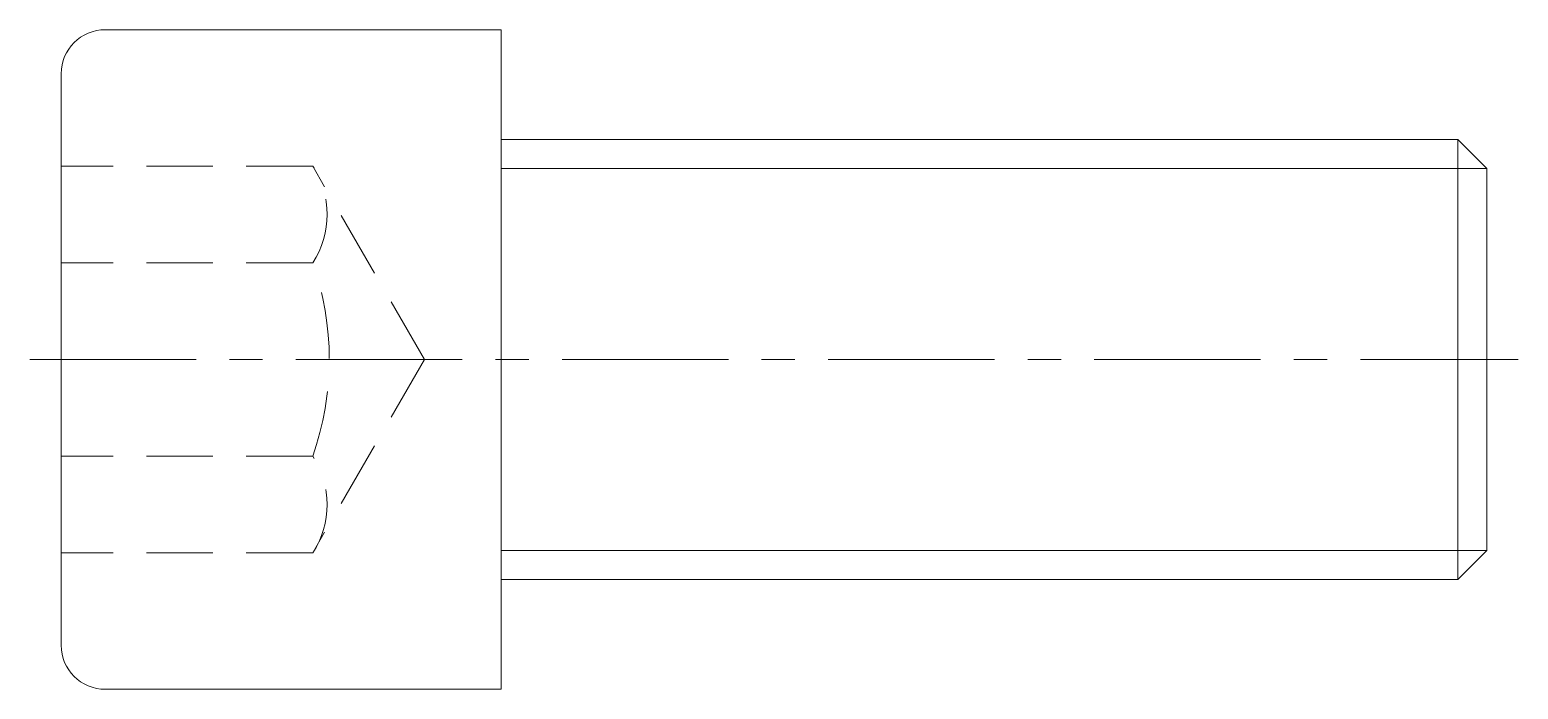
# Model space of a CAD drawing. Header units: millimetres. Extents: x -45 to 97, y -32 to 32.
import ezdxf

# ---------------------------------------------------------------- set-up
doc = ezdxf.new("R2010")
doc.units = ezdxf.units.MM
doc.header["$LTSCALE"] = 0.5
doc.linetypes.add('CENTER', pattern=[50.8, 31.75, -6.35, 6.35, -6.35])
doc.linetypes.add('HIDDEN', pattern=[9.525, 6.35, -3.175])
doc.layers.get('0').update_dxf_attribs({"color": 9, "lineweight": 15})

msp = doc.modelspace()

# ---------------------------------------------------------------- linework, layer by layer
at = {"ltscale": 0.5}
for p, q in [((-37.8, 31.5), (0, 31.5)), ((0, 31.5), (0, -31.5)), ((-42, 27.3), (-42, -27.3)), ((0, 21), (91.3, 21)), ((91.3, 21), (94.06, 18.24)), ((91.3, -21), (91.3, 21)), ((94.06, 18.24), (94.06, -18.24)), ((94.06, -18.24), (91.3, -21)), ((0, -21), (91.3, -21)), ((-37.8, -31.5), (0, -31.5))]:
    msp.add_line(p, q, dxfattribs=at)
at = {"color": 8, "linetype": 'HIDDEN', "ltscale": 2}
for p, q in [((-18, 18.48), (-42, 18.48)), ((-7.33, 0), (-18, 18.48)), ((-18, 9.24), (-42, 9.24)), ((-7.33, 0), (-18, -18.48)), ((-18, -9.24), (-42, -9.24)), ((-18, -18.48), (-42, -18.48))]:
    msp.add_line(p, q, dxfattribs=at)
at = {"color": 5, "ltscale": 0.5}
for p, q in [((0, 18.24), (94.06, 18.24)), ((0, -18.24), (94.06, -18.24))]:
    msp.add_line(p, q, dxfattribs=at)
at = {"color": 1, "linetype": 'CENTER'}
msp.add_line((-45, 0), (97.06, 0), dxfattribs=at)
at = {"ltscale": 0.5}
for centre, start, end in [((-37.8, 27.3), 90, 180), ((-37.8, -27.3), 180, 270)]:
    msp.add_arc(centre, 4.2, start, end, dxfattribs=at)
at = {"color": 8, "linetype": 'HIDDEN', "ltscale": 2}
for centre, radius, start, end in [((-25.09, 13.86), 8.47, 326.9433, 33.0567), ((-44.09, 0), 27.68, 340.5078, 19.4922), ((-25.09, -13.86), 8.47, 326.9433, 33.0567)]:
    msp.add_arc(centre, radius, start, end, dxfattribs=at)

doc.saveas('drawing.dxf')
